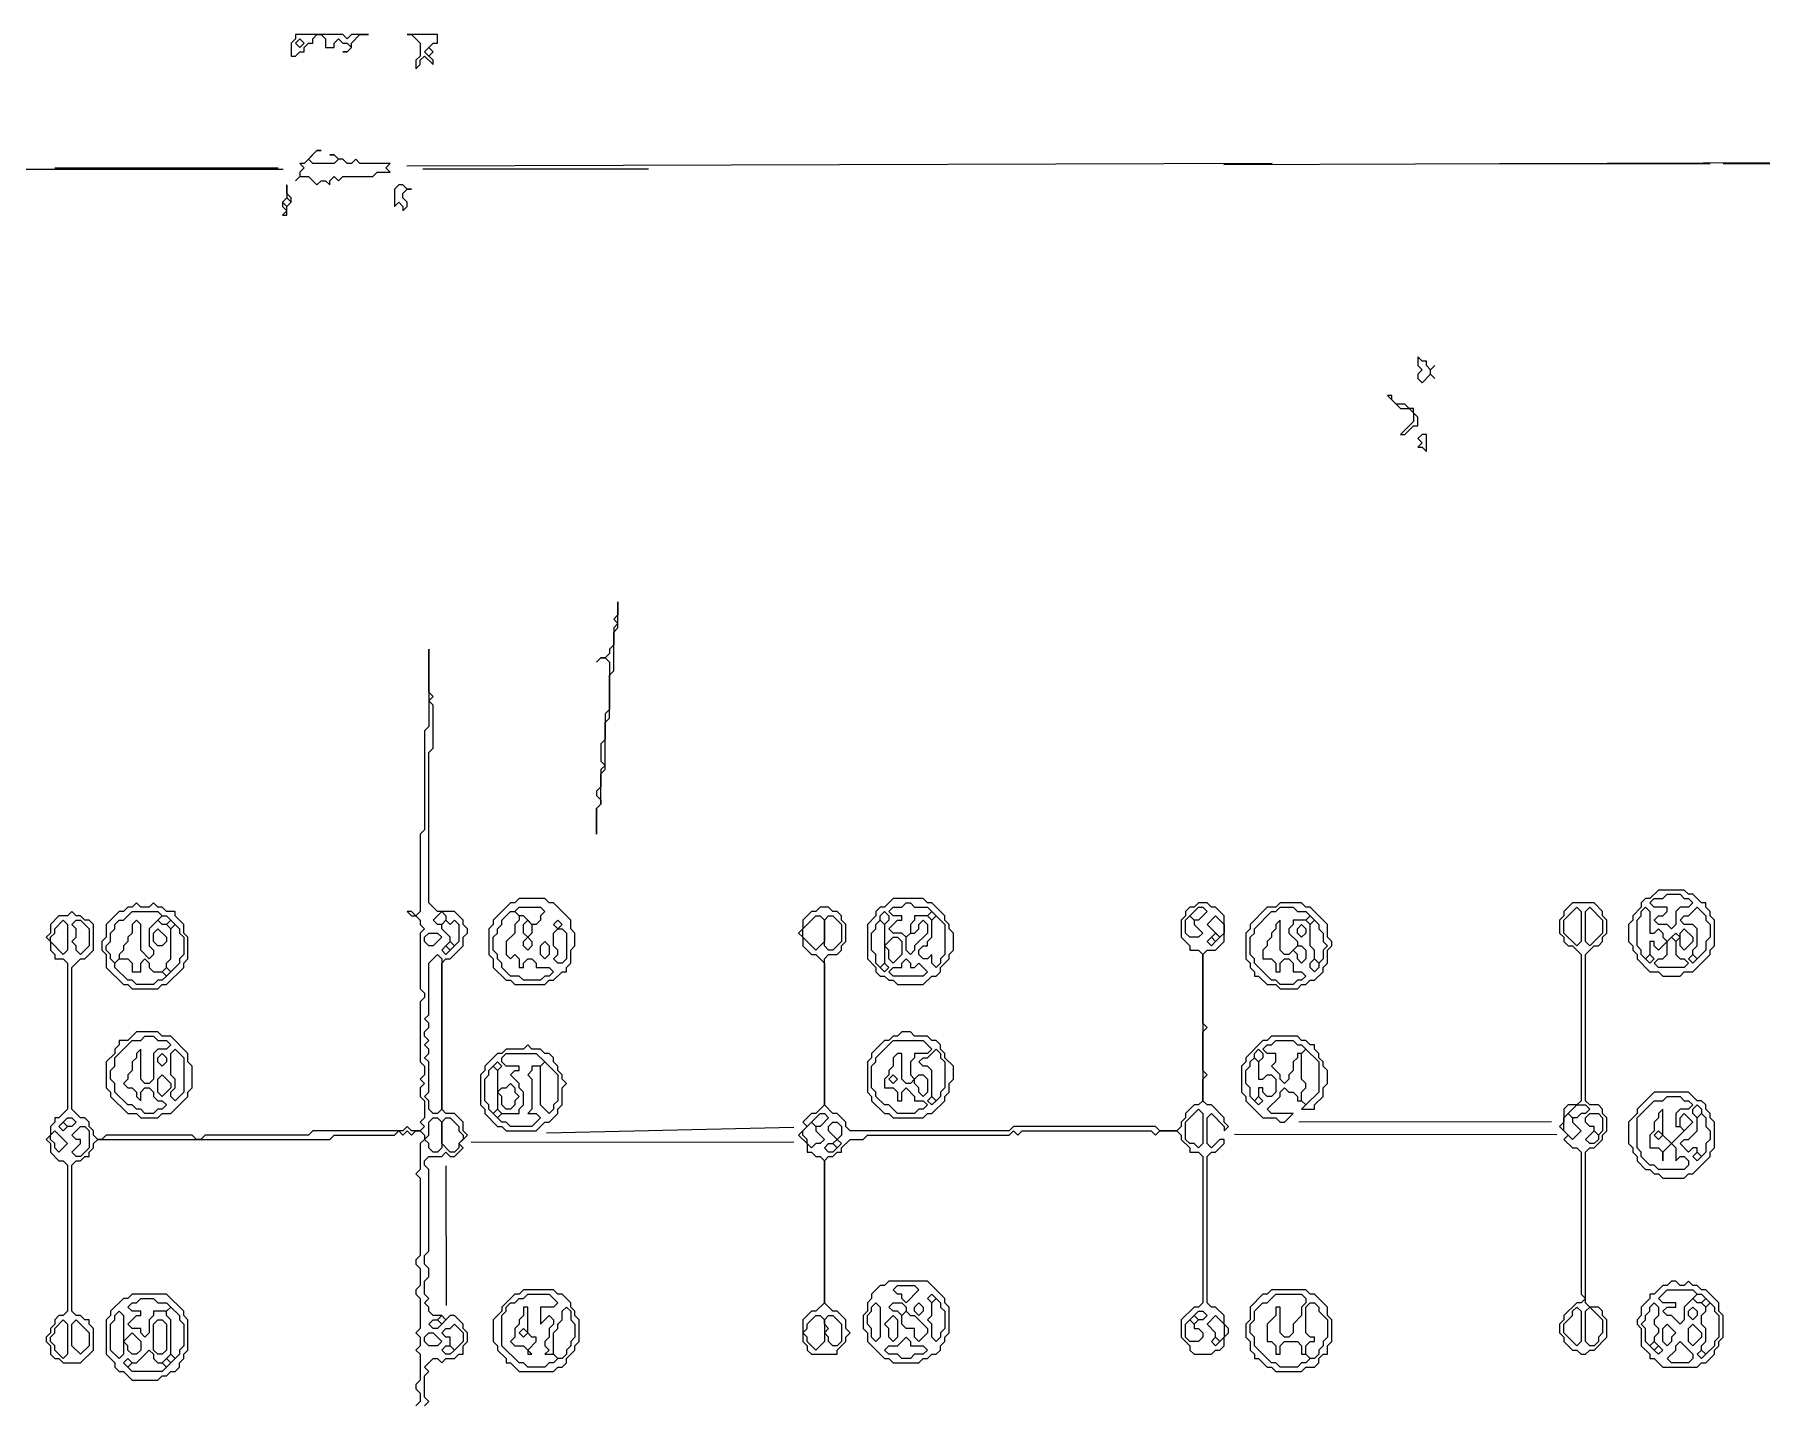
# Model space of a CAD drawing. Extents: x 10 to 1971, y 11 to 1392.
# Drawn here: x 905.3 to 1306.9, y 1073.1 to 1392 of the extents above; entities that cross this region are included whole.
import ezdxf

# ---------------------------------------------------------------- set-up
doc = ezdxf.new("R2010")
doc.units = 0
for name, color, linetype, lineweight in [('RESIDUAL_GRAPHIC', 3, 'Continuous', 0), ('TEXT_FALLBACK_OUTLINE', 2, 'Continuous', 0), ('TRACE_CURVE', 6, 'Continuous', 0), ('TRACE_STRAIGHT', 5, 'Continuous', 0), ('TRACE_TEXT_SYMBOL', 6, 'Continuous', 0)]:
    doc.layers.add(name, color=color, linetype=linetype, lineweight=lineweight)

msp = doc.modelspace()

# ---------------------------------------------------------------- linework, layer by layer
at = {"layer": 'RESIDUAL_GRAPHIC', "color": 3}
for points in [[(997, 1249), (997, 1231), (996, 1230), (996, 1207), (995, 1206), (995, 1188), (994, 1187), (993, 1188), (992, 1188), (993, 1187), (994, 1187), (995, 1186), (995, 1185), (996, 1184), (995, 1183), (995, 1170), (996, 1169), (996, 1168), (995, 1167), (995, 1153), (996, 1152), (996, 1150), (995, 1149), (996, 1148), (995, 1147), (995, 1145), (996, 1144), (996, 1140), (995, 1139), (996, 1138), (995, 1137), (993, 1137), (992, 1138), (991, 1137), (970, 1137), (969, 1136), (945, 1136), (944, 1135), (943, 1135), (942, 1136), (922, 1136), (921, 1135), (920, 1135), (919, 1136), (919, 1137), (918, 1138), (918, 1139), (917, 1140), (916, 1140), (914, 1142), (914, 1175), (916, 1177), (917, 1177), (919, 1179), (919, 1185), (918, 1186), (917, 1186), (916, 1187), (915, 1187), (914, 1188), (913, 1187), (911, 1187), (909, 1185), (909, 1183)], [(1006, 1183), (1006, 1184), (1005, 1185), (1005, 1186), (1003, 1188), (999, 1188), (997, 1190), (997, 1225), (998, 1226), (998, 1236), (997, 1237), (998, 1238), (997, 1239), (997, 1249)], [(909, 1183), (908, 1182), (909, 1181), (909, 1179), (910, 1178), (910, 1177), (912, 1177), (913, 1176), (913, 1142), (911, 1140), (910, 1140), (910, 1139), (909, 1138), (909, 1136), (908, 1135), (909, 1134), (909, 1132), (911, 1130), (912, 1130), (913, 1129), (913, 1095), (912, 1094), (911, 1094), (910, 1093), (910, 1092), (909, 1091), (909, 1090), (908, 1089), (908, 1088), (909, 1087), (909, 1085), (910, 1084), (911, 1084), (912, 1083), (916, 1083), (919, 1086), (919, 1091), (918, 1092), (918, 1093), (917, 1093), (916, 1094), (915, 1094), (914, 1095), (914, 1129), (915, 1130), (916, 1130), (917, 1131), (918, 1131), (918, 1132), (919, 1133), (919, 1134), (920, 1135), (974, 1135), (975, 1136), (989, 1136), (990, 1137), (991, 1136), (992, 1137), (993, 1136), (994, 1137), (995, 1137), (996, 1136), (996, 1135), (995, 1134)], [(996, 1073), (997, 1074), (996, 1075), (996, 1080), (997, 1081), (996, 1082), (998, 1084), (999, 1084), (1000, 1083), (1001, 1084), (1003, 1084), (1004, 1085), (1005, 1085), (1005, 1087), (1006, 1088), (1006, 1090), (1005, 1091), (1005, 1092), (1003, 1094), (1002, 1094), (1001, 1093), (1000, 1094), (998, 1094), (997, 1095), (997, 1096), (996, 1097), (997, 1098), (996, 1099), (996, 1102), (997, 1103), (997, 1105), (996, 1106), (996, 1108), (997, 1109), (997, 1128), (996, 1129), (996, 1130), (997, 1131), (1000, 1131), (1001, 1132), (1002, 1131), (1003, 1131), (1005, 1133), (1004, 1134), (1006, 1136), (1005, 1137), (1005, 1139), (1003, 1141), (1001, 1141), (1000, 1142), (1000, 1176), (1001, 1177), (1002, 1177), (1005, 1180), (1005, 1182), (1006, 1183)], [(995, 1134), (995, 1128), (994, 1127), (995, 1126), (995, 1108), (994, 1107), (994, 1106), (995, 1105), (995, 1101), (994, 1100), (994, 1099), (995, 1098), (995, 1091), (994, 1090), (995, 1089), (995, 1087), (994, 1086), (995, 1085), (995, 1079), (994, 1078), (994, 1077), (995, 1076), (995, 1074), (994, 1073)]]:
    msp.add_lwpolyline(points, dxfattribs=at)
for points in [[(912, 1186), (913, 1185), (913, 1179), (912, 1178), (909, 1181), (909, 1182), (910, 1183), (910, 1184)], [(914, 1185), (915, 1186), (916, 1186), (918, 1184), (918, 1180), (916, 1178), (915, 1179), (915, 1180), (914, 1181), (915, 1182), (915, 1184)], [(1000, 1188), (1001, 1187), (1001, 1186), (1000, 1185), (999, 1185), (998, 1186)], [(1000, 1185), (1001, 1186), (1002, 1185), (1003, 1186), (1004, 1185), (1004, 1181), (1003, 1180), (1002, 1181), (1002, 1182), (1000, 1184)], [(996, 1182), (997, 1183), (999, 1183), (1000, 1182), (998, 1180), (997, 1180), (996, 1181)], [(1001, 1180), (1002, 1181), (1003, 1180), (1002, 1179)], [(999, 1178), (1000, 1177), (1000, 1142), (999, 1141), (998, 1141), (997, 1142), (997, 1144), (996, 1145), (997, 1146), (997, 1153), (996, 1154), (997, 1155), (997, 1156), (996, 1157), (997, 1158), (996, 1159), (996, 1160), (997, 1161), (997, 1162), (996, 1163), (997, 1164), (997, 1176)], [(1000, 1179), (1001, 1180), (1002, 1179), (1001, 1178)], [(909, 1136), (910, 1137), (913, 1134), (911, 1132), (910, 1133), (910, 1134), (909, 1135)], [(911, 1138), (912, 1139), (913, 1138), (912, 1137)], [(912, 1139), (913, 1140), (914, 1140), (915, 1139), (914, 1138), (913, 1138)], [(916, 1138), (917, 1138), (918, 1137), (918, 1133), (916, 1131), (915, 1131), (914, 1132), (916, 1134), (916, 1135), (915, 1135), (914, 1136)], [(997, 1139), (998, 1140), (999, 1140), (1000, 1139), (1000, 1133), (999, 1132), (998, 1132), (997, 1133), (997, 1134), (996, 1135), (997, 1136)], [(1000, 1139), (1001, 1140), (1002, 1140), (1004, 1138), (1004, 1137), (1005, 1136), (1005, 1135), (1004, 1134), (1004, 1133), (1003, 1132), (1002, 1132), (1000, 1134)], [(912, 1093), (913, 1092), (913, 1085), (912, 1084), (910, 1086), (910, 1087), (909, 1088), (909, 1089), (910, 1090), (910, 1091)], [(914, 1092), (915, 1093), (918, 1090), (918, 1087), (916, 1085), (914, 1087)], [(997, 1092), (998, 1093), (999, 1093), (1000, 1092), (999, 1091), (998, 1091)], [(999, 1093), (1000, 1094), (1001, 1093), (1000, 1092)], [(996, 1089), (997, 1090), (998, 1090), (1000, 1088), (999, 1087), (997, 1087), (996, 1088)], [(1002, 1091), (1003, 1092), (1005, 1090), (1005, 1088), (1003, 1086), (1002, 1087), (1002, 1089), (1001, 1089), (1000, 1090), (1001, 1091)], [(1000, 1086), (1001, 1087), (1002, 1087), (1003, 1086), (1002, 1085), (1001, 1085)]]:
    msp.add_lwpolyline(points, close=True, dxfattribs=at)
at = {"layer": 'TEXT_FALLBACK_OUTLINE', "color": 2}
for points in [[(929, 1190), (928, 1189), (927, 1189), (926, 1188), (925, 1188), (922, 1185), (922, 1182), (921, 1181), (921, 1179), (922, 1178), (922, 1175), (926, 1171), (927, 1171), (928, 1170), (934, 1170), (935, 1171), (936, 1171), (940, 1175), (940, 1176), (941, 1177), (941, 1182), (940, 1183), (940, 1185), (938, 1187), (938, 1188), (936, 1188), (935, 1189), (934, 1189), (933, 1190), (932, 1189), (930, 1189)], [(928, 1188), (934, 1188), (935, 1187), (932, 1184), (932, 1180), (933, 1179), (933, 1178), (932, 1177), (930, 1179), (930, 1185), (929, 1186), (928, 1185), (928, 1183), (927, 1182), (927, 1181), (926, 1180), (926, 1179), (925, 1178), (925, 1177), (924, 1176), (923, 1177), (923, 1178), (922, 1179), (922, 1180), (923, 1181), (923, 1183), (924, 1184), (924, 1185), (925, 1186), (926, 1186)], [(934, 1186), (935, 1187), (936, 1187), (937, 1186), (936, 1185), (935, 1185)], [(936, 1185), (937, 1186), (938, 1185), (937, 1184)], [(937, 1184), (938, 1185), (939, 1184), (939, 1183), (940, 1182), (940, 1178), (939, 1177), (939, 1176), (937, 1174), (936, 1175), (936, 1176), (937, 1177)], [(933, 1183), (934, 1184), (936, 1182), (936, 1181), (935, 1180), (934, 1180), (933, 1181)], [(924, 1176), (925, 1177), (927, 1177), (928, 1176), (928, 1174), (930, 1174), (930, 1176), (931, 1177), (932, 1176), (932, 1175), (933, 1174), (935, 1174), (936, 1173), (935, 1172), (934, 1172), (933, 1171), (929, 1171), (928, 1172), (927, 1172), (924, 1175)], [(935, 1174), (936, 1175), (937, 1174), (936, 1173)], [(1020, 1157), (1019, 1156), (1015, 1156), (1014, 1155), (1013, 1155), (1010, 1152), (1010, 1151), (1009, 1150), (1009, 1143), (1010, 1142), (1010, 1141), (1013, 1138), (1014, 1138), (1015, 1137), (1022, 1137), (1024, 1139), (1025, 1139), (1027, 1141), (1027, 1142), (1028, 1143), (1028, 1147), (1029, 1148), (1028, 1149), (1028, 1150), (1027, 1151), (1027, 1152), (1026, 1153), (1026, 1154), (1025, 1155), (1024, 1155), (1023, 1156), (1021, 1156)], [(1107, 1160), (1106, 1159), (1105, 1159), (1104, 1158), (1103, 1158), (1100, 1155), (1100, 1154), (1099, 1153), (1099, 1146), (1100, 1145), (1100, 1144), (1103, 1141), (1104, 1141), (1105, 1140), (1112, 1140), (1113, 1141), (1114, 1141), (1117, 1144), (1117, 1145), (1118, 1146), (1118, 1148), (1119, 1149), (1119, 1152), (1117, 1154), (1117, 1155), (1116, 1156), (1116, 1157), (1115, 1158), (1114, 1158), (1113, 1159), (1110, 1159), (1109, 1160)], [(1105, 1158), (1112, 1158), (1114, 1156), (1113, 1155), (1110, 1155), (1110, 1154), (1109, 1153), (1109, 1150), (1110, 1149), (1109, 1148), (1108, 1148), (1107, 1149), (1107, 1155), (1106, 1155), (1105, 1154), (1105, 1152), (1104, 1151), (1104, 1150), (1103, 1149), (1103, 1147), (1105, 1147), (1106, 1146), (1106, 1144), (1107, 1144), (1107, 1146), (1108, 1147), (1110, 1145), (1110, 1144), (1112, 1144), (1113, 1143), (1112, 1142), (1111, 1142), (1110, 1141), (1106, 1141), (1104, 1143), (1103, 1143), (1101, 1145), (1101, 1146), (1100, 1147), (1100, 1152), (1101, 1153), (1101, 1154)], [(1193, 1159), (1192, 1158), (1191, 1158), (1187, 1154), (1187, 1153), (1186, 1152), (1186, 1146), (1187, 1145), (1187, 1144), (1191, 1140), (1194, 1140), (1195, 1139), (1196, 1139), (1198, 1141), (1193, 1141), (1192, 1142), (1195, 1145), (1195, 1146), (1196, 1147), (1197, 1146), (1198, 1146), (1199, 1145), (1199, 1144), (1200, 1144), (1201, 1143), (1200, 1142), (1203, 1142), (1203, 1143), (1205, 1145), (1205, 1147), (1206, 1148), (1206, 1151), (1205, 1152), (1205, 1153), (1204, 1154), (1204, 1155), (1203, 1156), (1203, 1157), (1202, 1157), (1201, 1158), (1200, 1158), (1199, 1159)], [(1193, 1157), (1194, 1158), (1198, 1158), (1199, 1157), (1200, 1157), (1201, 1156), (1200, 1155), (1199, 1155), (1199, 1154), (1198, 1153), (1198, 1151), (1197, 1150), (1197, 1149), (1196, 1148), (1195, 1149), (1195, 1150), (1193, 1152), (1194, 1153), (1194, 1155), (1192, 1155), (1191, 1156), (1192, 1157)], [(1012, 1152), (1013, 1153), (1014, 1152), (1013, 1151)], [(1014, 1154), (1015, 1155), (1022, 1155), (1024, 1153), (1023, 1152), (1021, 1152), (1021, 1151), (1020, 1150), (1021, 1149), (1021, 1142), (1020, 1141), (1022, 1141), (1023, 1140), (1021, 1138), (1016, 1138), (1015, 1139), (1014, 1139), (1013, 1140), (1014, 1141), (1018, 1141), (1018, 1142), (1019, 1143), (1019, 1146), (1018, 1147), (1018, 1148), (1016, 1150), (1017, 1151), (1018, 1151), (1018, 1152), (1015, 1152), (1014, 1153)], [(1023, 1152), (1024, 1153), (1027, 1150), (1027, 1144), (1026, 1143), (1026, 1142), (1025, 1141), (1023, 1143)], [(1115, 1156), (1116, 1155), (1116, 1154), (1117, 1153), (1117, 1147), (1116, 1146), (1116, 1145), (1115, 1144), (1114, 1145), (1114, 1151), (1113, 1152), (1112, 1152), (1111, 1153), (1112, 1154), (1113, 1154)], [(1188, 1153), (1189, 1154), (1190, 1153), (1190, 1149), (1191, 1149), (1192, 1150), (1193, 1150), (1194, 1149), (1194, 1146), (1193, 1145), (1192, 1145), (1191, 1146), (1191, 1147), (1190, 1147), (1190, 1145), (1189, 1144), (1188, 1145), (1188, 1147), (1187, 1148), (1187, 1151), (1188, 1152)], [(1189, 1155), (1190, 1156), (1191, 1155), (1191, 1154), (1190, 1153), (1189, 1154)], [(1200, 1155), (1201, 1156), (1204, 1153), (1204, 1146), (1201, 1143), (1200, 1144), (1200, 1146), (1201, 1147), (1201, 1148), (1200, 1149)], [(1011, 1151), (1012, 1152), (1013, 1151), (1013, 1142), (1012, 1141), (1011, 1142), (1011, 1143), (1010, 1144), (1010, 1149), (1011, 1150)], [(1104, 1149), (1105, 1150), (1106, 1149), (1105, 1148)], [(1110, 1149), (1111, 1150), (1112, 1150), (1113, 1149), (1113, 1146), (1112, 1145), (1111, 1146), (1111, 1147), (1110, 1148)], [(1015, 1147), (1016, 1148), (1017, 1147), (1017, 1146), (1018, 1145), (1017, 1144), (1017, 1143), (1016, 1142), (1015, 1142), (1014, 1143), (1014, 1145), (1013, 1146), (1014, 1147)], [(1113, 1144), (1114, 1145), (1115, 1144), (1114, 1143)], [(1189, 1144), (1190, 1145), (1191, 1144), (1190, 1143)], [(1012, 1141), (1013, 1142), (1014, 1141), (1013, 1140)]]:
    msp.add_lwpolyline(points, close=True, dxfattribs=at)
at = {"layer": 'TRACE_CURVE', "color": 6}
for points in [[(1176, 1190), (1175, 1189), (1174, 1189), (1173, 1188), (1173, 1187), (1172, 1186), (1172, 1182), (1174, 1180), (1174, 1179), (1176, 1179), (1177, 1178), (1177, 1144), (1176, 1143), (1175, 1143), (1173, 1141), (1173, 1140), (1172, 1139), (1172, 1138), (1171, 1137), (1167, 1137), (1166, 1138), (1133, 1138), (1132, 1137), (1095, 1137), (1094, 1138), (1094, 1139), (1092, 1141), (1091, 1141), (1089, 1143), (1089, 1177), (1090, 1178), (1092, 1178), (1093, 1179), (1093, 1180), (1094, 1181), (1094, 1185), (1093, 1186), (1093, 1187), (1092, 1188), (1091, 1188), (1090, 1189), (1088, 1189), (1087, 1188), (1086, 1188), (1084, 1186), (1084, 1184), (1083, 1183), (1084, 1182), (1084, 1180), (1086, 1178), (1087, 1178), (1089, 1176), (1089, 1143), (1087, 1141), (1086, 1141), (1084, 1139), (1085, 1138), (1083, 1136), (1085, 1134), (1085, 1132), (1086, 1132), (1087, 1131), (1088, 1131), (1089, 1130)], [(1179, 1132), (1180, 1132), (1182, 1134), (1182, 1135), (1181, 1135), (1179, 1133), (1178, 1134), (1178, 1140), (1179, 1141), (1182, 1138), (1182, 1137), (1183, 1138), (1182, 1139), (1182, 1140), (1179, 1143), (1178, 1143), (1177, 1144), (1177, 1149), (1178, 1150), (1177, 1151), (1177, 1160), (1178, 1161), (1177, 1162), (1177, 1178), (1178, 1179), (1180, 1179), (1182, 1181), (1182, 1187), (1180, 1189), (1179, 1189), (1178, 1190), (1176, 1190)], [(1263, 1190), (1261, 1188), (1261, 1187), (1260, 1186), (1260, 1183), (1261, 1182), (1261, 1181), (1262, 1180), (1263, 1180), (1265, 1178), (1265, 1144), (1264, 1143), (1262, 1143), (1261, 1142), (1261, 1139), (1260, 1138), (1262, 1136), (1261, 1135), (1263, 1133), (1264, 1133), (1265, 1132), (1265, 1099), (1266, 1098), (1265, 1097), (1264, 1097), (1261, 1094), (1261, 1093), (1260, 1092), (1260, 1090), (1261, 1089), (1261, 1088), (1263, 1086), (1264, 1086), (1265, 1085), (1266, 1085), (1267, 1086), (1268, 1086), (1271, 1089), (1271, 1093), (1270, 1094), (1270, 1095), (1269, 1096), (1267, 1096), (1266, 1097), (1266, 1132), (1267, 1133), (1268, 1133), (1270, 1135), (1270, 1136), (1271, 1137), (1271, 1140), (1270, 1141), (1270, 1142), (1269, 1143), (1267, 1143), (1266, 1144), (1266, 1178), (1268, 1180), (1269, 1180), (1270, 1181), (1270, 1182), (1271, 1183), (1271, 1186), (1270, 1187)], [(1270, 1187), (1270, 1188), (1268, 1190), (1263, 1190)], [(1089, 1130), (1089, 1097), (1087, 1095), (1086, 1095), (1084, 1093), (1084, 1088), (1085, 1087), (1085, 1086), (1086, 1085), (1092, 1085), (1092, 1086), (1094, 1088), (1094, 1089), (1095, 1090), (1094, 1091), (1094, 1093), (1092, 1095), (1091, 1095), (1089, 1097), (1089, 1130), (1090, 1131), (1091, 1131), (1092, 1132), (1093, 1132), (1093, 1133), (1095, 1135), (1098, 1135), (1099, 1136), (1132, 1136), (1133, 1137), (1134, 1136), (1135, 1137), (1165, 1137), (1166, 1136), (1167, 1137), (1171, 1137), (1172, 1136), (1172, 1135), (1174, 1133), (1174, 1132), (1176, 1132), (1177, 1131), (1177, 1097), (1176, 1096), (1175, 1096), (1172, 1093), (1172, 1089), (1174, 1087), (1174, 1086), (1175, 1085), (1179, 1085), (1180, 1086), (1181, 1086), (1182, 1087), (1182, 1089), (1183, 1090), (1183, 1091), (1182, 1092), (1182, 1094), (1180, 1096), (1179, 1096), (1178, 1097), (1178, 1131), (1179, 1132)]]:
    msp.add_lwpolyline(points, dxfattribs=at)
for points in [[(1176, 1189), (1177, 1189), (1178, 1188), (1176, 1186), (1175, 1186), (1174, 1187)], [(1264, 1189), (1265, 1188), (1265, 1181), (1264, 1180), (1261, 1183), (1261, 1186)], [(1266, 1188), (1267, 1189), (1270, 1186), (1270, 1183), (1267, 1180), (1266, 1181)], [(1087, 1187), (1088, 1187), (1089, 1186), (1089, 1181), (1087, 1179), (1084, 1182), (1084, 1184)], [(1089, 1186), (1090, 1187), (1091, 1187), (1093, 1185), (1093, 1181), (1091, 1179), (1090, 1179), (1089, 1180)], [(1173, 1186), (1174, 1187), (1175, 1186), (1175, 1185), (1177, 1183), (1176, 1182), (1174, 1182), (1173, 1183)], [(1180, 1187), (1182, 1185), (1182, 1183), (1181, 1182), (1178, 1185)], [(1178, 1181), (1179, 1182), (1180, 1181), (1179, 1180)], [(1179, 1182), (1180, 1183), (1181, 1182), (1180, 1181)], [(1088, 1141), (1089, 1141), (1090, 1140), (1088, 1138), (1087, 1138), (1086, 1139)], [(1176, 1142), (1177, 1141), (1177, 1134), (1176, 1133), (1175, 1134), (1174, 1134), (1173, 1135), (1173, 1139)], [(1261, 1140), (1262, 1141), (1263, 1140), (1263, 1139), (1265, 1137), (1263, 1135), (1261, 1137)], [(1264, 1143), (1266, 1143), (1267, 1142), (1266, 1141), (1265, 1141), (1264, 1140), (1263, 1140), (1262, 1141)], [(1266, 1140), (1267, 1141), (1269, 1141), (1270, 1140), (1270, 1137), (1269, 1136), (1268, 1137), (1268, 1138), (1267, 1138), (1266, 1139)], [(1086, 1139), (1087, 1138), (1087, 1137), (1089, 1135), (1088, 1134), (1087, 1134), (1086, 1133), (1085, 1134), (1085, 1135), (1084, 1136), (1084, 1137)], [(1090, 1138), (1091, 1139), (1092, 1139), (1093, 1138), (1093, 1136), (1092, 1135), (1090, 1137)], [(1268, 1137), (1269, 1136), (1269, 1135), (1268, 1134), (1267, 1134), (1266, 1135)], [(1089, 1133), (1090, 1134), (1091, 1134), (1092, 1133), (1091, 1132), (1090, 1132)], [(1091, 1134), (1092, 1135), (1093, 1134), (1092, 1133)], [(1087, 1094), (1088, 1094), (1089, 1093), (1089, 1088), (1087, 1086), (1085, 1088), (1085, 1089), (1084, 1090), (1085, 1091), (1085, 1092)], [(1089, 1093), (1090, 1094), (1091, 1094), (1093, 1092), (1093, 1088), (1092, 1087), (1091, 1087), (1090, 1088), (1090, 1089), (1089, 1090), (1090, 1091), (1089, 1092)], [(1173, 1092), (1174, 1093), (1175, 1092), (1175, 1091), (1176, 1091), (1177, 1090), (1177, 1089), (1176, 1088), (1174, 1088), (1173, 1089)], [(1174, 1093), (1175, 1094), (1176, 1093), (1175, 1092)], [(1175, 1094), (1176, 1095), (1177, 1095), (1178, 1094), (1177, 1093), (1176, 1093)], [(1180, 1094), (1182, 1092), (1182, 1089), (1181, 1088), (1180, 1089), (1180, 1090), (1178, 1092)], [(1263, 1095), (1264, 1096), (1265, 1095), (1265, 1088), (1264, 1087), (1261, 1090), (1261, 1092), (1263, 1094)], [(1266, 1095), (1267, 1096), (1270, 1093), (1270, 1090), (1269, 1089), (1269, 1088), (1268, 1087), (1267, 1087), (1266, 1088)], [(1179, 1088), (1180, 1089), (1181, 1088), (1180, 1087)]]:
    msp.add_lwpolyline(points, close=True, dxfattribs=at)
at = {"layer": 'TRACE_STRAIGHT', "color": 5}
for p, q in [((991.87, 1361.43), (1193.13, 1362.09)), ((1181.88, 1361.75), (1870.64, 1364.29)), ((1246, 1362), (1295, 1362)), ((1298, 1362), (1361, 1362)), ((630.62, 1360.73), (963.12, 1360.66)), ((910, 1361), (962, 1361)), ((995.62, 1360.77), (1048.12, 1360.75)), ((1024.37, 1136.5), (1081.87, 1137.8)), ((1199.37, 1139.09), (1258.13, 1139.18)), ((1006.87, 1134.38), (1081.88, 1134.42)), ((1184.37, 1136.18), (1259.37, 1136.1)), ((1000.95, 1128.88), (1001.03, 1096.38))]:
    msp.add_line(p, q, dxfattribs=at)
at = {"layer": 'TRACE_TEXT_SYMBOL', "color": 6}
for points in [[(966, 1392), (966, 1391), (965, 1390), (965, 1387), (966, 1387), (967, 1388), (968, 1388), (968, 1389), (969, 1390), (970, 1390), (970, 1391), (971, 1392), (972, 1392), (973, 1391), (973, 1389), (975, 1389), (975, 1390), (976, 1391), (977, 1390), (978, 1390), (979, 1389), (978, 1388), (977, 1388), (978, 1388), (979, 1389), (979, 1390), (981, 1392), (983, 1392), (979, 1392), (978, 1391), (977, 1392)], [(966, 1390), (967, 1391), (968, 1390), (967, 1389)], [(992, 1392), (993, 1392), (995, 1390), (995, 1387), (994, 1386), (994, 1384), (995, 1385), (995, 1386), (996, 1387), (998, 1385), (998, 1386), (997, 1387), (998, 1388), (997, 1389), (998, 1390), (999, 1390), (999, 1392)], [(996, 1388), (997, 1389), (998, 1388), (997, 1387)], [(971, 1365), (968, 1362), (967, 1362), (968, 1361), (967, 1360), (967, 1359), (966, 1358), (967, 1359), (969, 1359), (971, 1357), (972, 1358), (973, 1358), (974, 1357), (974, 1358), (975, 1359), (976, 1358), (977, 1359), (984, 1359), (985, 1360), (988, 1360), (987, 1361), (988, 1362), (981, 1362), (980, 1363), (979, 1362), (978, 1362), (977, 1363), (976, 1363), (975, 1364), (974, 1364), (975, 1364), (976, 1363), (975, 1362), (970, 1362), (969, 1363), (971, 1365), (972, 1365)], [(964, 1357), (964, 1354), (963, 1353), (963, 1352), (964, 1351), (963, 1350), (964, 1350), (964, 1352), (965, 1353), (965, 1354), (964, 1355)], [(963, 1353), (964, 1354), (965, 1353), (964, 1352)], [(990, 1357), (989, 1356), (989, 1352), (990, 1353), (991, 1352), (991, 1351), (992, 1352), (992, 1353), (991, 1354), (991, 1355), (992, 1356), (993, 1356), (992, 1356), (991, 1357)], [(1227, 1317), (1227, 1315), (1228, 1314), (1227, 1313), (1227, 1312), (1228, 1311), (1230, 1313), (1231, 1312), (1230, 1313), (1230, 1314), (1231, 1315), (1230, 1314), (1229, 1315), (1229, 1316), (1228, 1316)], [(1220, 1308), (1223, 1305), (1225, 1305), (1226, 1304), (1226, 1302), (1223, 1299), (1224, 1299), (1226, 1301), (1227, 1301), (1227, 1303), (1226, 1304), (1226, 1305), (1225, 1305), (1224, 1306), (1222, 1306), (1221, 1307), (1221, 1308)], [(1228, 1299), (1227, 1298), (1228, 1297), (1227, 1296), (1228, 1296), (1229, 1295), (1229, 1299)], [(1041, 1260), (1041, 1257), (1040, 1256), (1041, 1255), (1040, 1254), (1040, 1250), (1039, 1249), (1039, 1248), (1038, 1247), (1037, 1247), (1036, 1246), (1037, 1247), (1038, 1247), (1039, 1246), (1039, 1235), (1038, 1234), (1038, 1228), (1037, 1227), (1037, 1223), (1038, 1222), (1037, 1221), (1037, 1217), (1036, 1216), (1036, 1215), (1037, 1214), (1037, 1213), (1036, 1212), (1036, 1206), (1036, 1212), (1037, 1213), (1037, 1220), (1038, 1221), (1038, 1232), (1039, 1233), (1039, 1243), (1040, 1244), (1040, 1253), (1041, 1254)], [(1283, 1193), (1281, 1191), (1280, 1191), (1279, 1190), (1279, 1189), (1277, 1187), (1277, 1186), (1276, 1185), (1276, 1181), (1277, 1180), (1277, 1179), (1278, 1178), (1278, 1177), (1281, 1174), (1283, 1174), (1284, 1173), (1288, 1173), (1289, 1174), (1291, 1174), (1295, 1178), (1295, 1179), (1296, 1180), (1296, 1186), (1295, 1187), (1295, 1188), (1294, 1189), (1294, 1190), (1293, 1190), (1291, 1192), (1290, 1192), (1289, 1193)], [(1018, 1191), (1017, 1190), (1016, 1190), (1012, 1186), (1012, 1185), (1011, 1184), (1011, 1178), (1012, 1177), (1012, 1175), (1015, 1172), (1016, 1172), (1017, 1171), (1024, 1171), (1025, 1172), (1026, 1172), (1028, 1174), (1029, 1174), (1029, 1175), (1030, 1176), (1030, 1179), (1031, 1180), (1031, 1183), (1030, 1184), (1030, 1186), (1026, 1190), (1025, 1190), (1024, 1191)], [(1017, 1188), (1018, 1189), (1023, 1189), (1024, 1188), (1023, 1187), (1023, 1186), (1022, 1185), (1021, 1185), (1019, 1187), (1018, 1187)], [(1105, 1191), (1103, 1189), (1102, 1189), (1101, 1188), (1101, 1187), (1099, 1185), (1099, 1177), (1101, 1175), (1101, 1174), (1102, 1173), (1103, 1173), (1104, 1172), (1105, 1172), (1106, 1171), (1112, 1171), (1114, 1173), (1115, 1173), (1116, 1174), (1116, 1175), (1118, 1177), (1118, 1178), (1119, 1179), (1119, 1183), (1118, 1184), (1118, 1185), (1117, 1186), (1117, 1187), (1114, 1190), (1113, 1190), (1112, 1191)], [(1107, 1189), (1108, 1190), (1109, 1190), (1110, 1189), (1113, 1189), (1114, 1188), (1113, 1187), (1110, 1187), (1110, 1186), (1109, 1185), (1109, 1183), (1108, 1182), (1107, 1183), (1105, 1183), (1104, 1184), (1106, 1186), (1107, 1186), (1107, 1187), (1105, 1187), (1104, 1188), (1105, 1189)], [(1195, 1190), (1194, 1189), (1192, 1189), (1188, 1185), (1188, 1184), (1187, 1183), (1187, 1177), (1188, 1176), (1188, 1175), (1189, 1174), (1189, 1173), (1190, 1173), (1192, 1171), (1194, 1171), (1195, 1170), (1199, 1170), (1200, 1171), (1201, 1171), (1202, 1172), (1203, 1172), (1205, 1174), (1205, 1175), (1206, 1176), (1206, 1179), (1207, 1180), (1207, 1181), (1206, 1182), (1206, 1185), (1202, 1189), (1201, 1189), (1200, 1190)], [(1194, 1188), (1195, 1189), (1198, 1189), (1199, 1188), (1201, 1188), (1202, 1187), (1201, 1186), (1198, 1186), (1198, 1185), (1197, 1184), (1197, 1183), (1199, 1181), (1199, 1180), (1197, 1178), (1196, 1178), (1195, 1179), (1195, 1186), (1194, 1185), (1194, 1184), (1193, 1183), (1193, 1182), (1192, 1181), (1192, 1180), (1191, 1179), (1191, 1177), (1193, 1177), (1194, 1176), (1194, 1174), (1195, 1174), (1195, 1176), (1196, 1177), (1197, 1177), (1198, 1176), (1198, 1174), (1200, 1174), (1201, 1173), (1200, 1172), (1199, 1172), (1198, 1171), (1195, 1171), (1194, 1172), (1193, 1172), (1189, 1176), (1189, 1177), (1188, 1178), (1188, 1182), (1189, 1183), (1189, 1184), (1193, 1188)], [(1279, 1188), (1280, 1189), (1281, 1188), (1281, 1183), (1282, 1183), (1283, 1184), (1284, 1183), (1284, 1182), (1285, 1181), (1283, 1179), (1282, 1180), (1282, 1181), (1281, 1181), (1281, 1178), (1280, 1177), (1279, 1178), (1279, 1179), (1278, 1180), (1278, 1186), (1279, 1187)], [(1284, 1191), (1285, 1192), (1288, 1192), (1289, 1191), (1290, 1191), (1291, 1190), (1290, 1189), (1288, 1189), (1287, 1188), (1287, 1185), (1286, 1184), (1285, 1185), (1283, 1185), (1282, 1186), (1283, 1187), (1284, 1187), (1285, 1188), (1285, 1189), (1282, 1189), (1281, 1190), (1282, 1191)], [(1292, 1189), (1294, 1187), (1294, 1186), (1295, 1185), (1295, 1182), (1294, 1181), (1294, 1179), (1292, 1177), (1291, 1178), (1291, 1179), (1292, 1180), (1292, 1184), (1291, 1185), (1289, 1185), (1288, 1186), (1289, 1187), (1290, 1187)], [(1016, 1188), (1017, 1188), (1018, 1187), (1018, 1186), (1017, 1185), (1017, 1183), (1015, 1181), (1015, 1178), (1016, 1177), (1017, 1178), (1018, 1177), (1018, 1175), (1019, 1175), (1019, 1176), (1020, 1177), (1021, 1177), (1022, 1176), (1022, 1175), (1025, 1175), (1026, 1174), (1025, 1173), (1024, 1173), (1023, 1172), (1019, 1172), (1018, 1173), (1016, 1173), (1014, 1175), (1014, 1176), (1013, 1177), (1013, 1178), (1012, 1179), (1012, 1182), (1013, 1183), (1013, 1184), (1014, 1185), (1014, 1186)], [(1019, 1185), (1020, 1186), (1021, 1185), (1021, 1183), (1020, 1182), (1019, 1183)], [(1026, 1185), (1027, 1186), (1028, 1185), (1027, 1184)], [(1101, 1185), (1102, 1186), (1103, 1185), (1103, 1176), (1102, 1175), (1101, 1176), (1101, 1178), (1100, 1179), (1100, 1183), (1101, 1184)], [(1102, 1187), (1103, 1188), (1104, 1187), (1104, 1186), (1103, 1185), (1102, 1186)], [(1111, 1185), (1112, 1186), (1113, 1185), (1113, 1183), (1110, 1180), (1110, 1179), (1109, 1178), (1108, 1179), (1108, 1182), (1109, 1183), (1110, 1183), (1111, 1184)], [(1114, 1186), (1115, 1187), (1117, 1185), (1117, 1178), (1116, 1177), (1116, 1176), (1115, 1175), (1114, 1176), (1114, 1178), (1113, 1177), (1112, 1177), (1111, 1178), (1111, 1179), (1112, 1180), (1113, 1180), (1113, 1181), (1114, 1182)], [(1113, 1187), (1114, 1188), (1115, 1187), (1114, 1186)], [(1199, 1184), (1200, 1185), (1201, 1184), (1201, 1183), (1200, 1182), (1199, 1183)], [(1201, 1186), (1202, 1187), (1203, 1186), (1202, 1185)], [(1202, 1185), (1203, 1186), (1204, 1185), (1204, 1184), (1205, 1183), (1205, 1181), (1206, 1180), (1205, 1179), (1205, 1177), (1204, 1176), (1203, 1177), (1203, 1179), (1202, 1180)], [(1019, 1181), (1020, 1182), (1021, 1181), (1021, 1180), (1020, 1179), (1019, 1180)], [(1023, 1180), (1024, 1181), (1025, 1180), (1025, 1178), (1024, 1177), (1023, 1178)], [(1026, 1183), (1027, 1184), (1028, 1184), (1029, 1183), (1029, 1177), (1028, 1176), (1027, 1176), (1026, 1177), (1027, 1178), (1027, 1179), (1026, 1180)], [(1105, 1182), (1106, 1182), (1107, 1181), (1107, 1178), (1105, 1176), (1104, 1177), (1104, 1179), (1103, 1180)], [(1285, 1181), (1286, 1182), (1287, 1181), (1287, 1178), (1288, 1177), (1289, 1177), (1290, 1176), (1289, 1175), (1283, 1175), (1282, 1176), (1283, 1177), (1284, 1177), (1285, 1178)], [(1286, 1182), (1287, 1183), (1288, 1182), (1287, 1181)], [(1288, 1183), (1289, 1184), (1291, 1182), (1291, 1181), (1289, 1179), (1288, 1180)], [(1107, 1176), (1108, 1177), (1109, 1176), (1109, 1175), (1110, 1175), (1111, 1176), (1113, 1174), (1112, 1173), (1105, 1173), (1104, 1174), (1105, 1175), (1107, 1175)], [(1198, 1179), (1199, 1180), (1200, 1180), (1201, 1179), (1201, 1177), (1200, 1176), (1199, 1177), (1199, 1178)], [(1202, 1176), (1203, 1177), (1204, 1176), (1204, 1175), (1203, 1174), (1202, 1175)], [(1280, 1177), (1281, 1178), (1282, 1177), (1281, 1176)], [(1290, 1177), (1291, 1178), (1292, 1177), (1291, 1176)], [(1102, 1175), (1103, 1176), (1104, 1175), (1103, 1174)], [(929, 1160), (927, 1158), (925, 1158), (925, 1157), (924, 1156), (924, 1155), (922, 1153), (922, 1147), (923, 1146), (923, 1145), (927, 1141), (929, 1141), (930, 1140), (934, 1140), (935, 1141), (937, 1141), (941, 1145), (941, 1146), (942, 1147), (942, 1152), (941, 1153), (941, 1155), (937, 1159), (935, 1159), (934, 1160)], [(930, 1158), (931, 1159), (933, 1159), (934, 1158), (936, 1158), (937, 1157), (936, 1156), (934, 1156), (933, 1155), (933, 1149), (932, 1148), (931, 1148), (930, 1149), (930, 1156), (929, 1155), (929, 1154), (928, 1153), (928, 1151), (927, 1150), (927, 1149), (926, 1148), (927, 1147), (928, 1147), (929, 1146), (929, 1145), (930, 1144), (930, 1146), (931, 1147), (932, 1147), (933, 1146), (933, 1145), (934, 1144), (935, 1144), (936, 1143), (935, 1142), (934, 1142), (933, 1141), (931, 1141), (930, 1142), (929, 1142), (928, 1143), (927, 1143), (924, 1146), (924, 1148), (923, 1149), (923, 1151), (924, 1152), (924, 1154), (928, 1158)], [(934, 1154), (935, 1155), (936, 1154), (936, 1153), (935, 1152), (934, 1153)], [(937, 1155), (938, 1156), (940, 1154), (940, 1146), (938, 1144), (937, 1145), (937, 1146), (938, 1147), (938, 1149), (937, 1150)], [(934, 1149), (935, 1150), (937, 1148), (937, 1147), (935, 1145), (934, 1146)], [(1282, 1146), (1278, 1142), (1278, 1141), (1276, 1139), (1276, 1134), (1277, 1133), (1277, 1132), (1278, 1131), (1278, 1130), (1280, 1128), (1281, 1128), (1282, 1127), (1283, 1127), (1284, 1126), (1289, 1126), (1290, 1127), (1291, 1127), (1295, 1131), (1295, 1132), (1296, 1133), (1296, 1139), (1295, 1140), (1295, 1141), (1294, 1142), (1294, 1143), (1293, 1144), (1292, 1144), (1290, 1146)], [(1284, 1144), (1285, 1145), (1288, 1145), (1289, 1144), (1290, 1144), (1291, 1143), (1290, 1142), (1288, 1142), (1287, 1141), (1287, 1138), (1288, 1138), (1289, 1137), (1286, 1134), (1284, 1136), (1284, 1142), (1283, 1141), (1283, 1140), (1282, 1139), (1282, 1137), (1281, 1136), (1281, 1133), (1283, 1133), (1284, 1132), (1284, 1130), (1284, 1132), (1286, 1134), (1287, 1133), (1287, 1130), (1288, 1131), (1289, 1131), (1290, 1130), (1290, 1129), (1289, 1128), (1283, 1128), (1282, 1129), (1281, 1129), (1279, 1131), (1279, 1132), (1278, 1133), (1278, 1140), (1282, 1144)], [(1292, 1140), (1293, 1141), (1294, 1140), (1294, 1138), (1295, 1137), (1295, 1135), (1294, 1134), (1294, 1132), (1293, 1131), (1292, 1132), (1292, 1133), (1291, 1133), (1290, 1132), (1288, 1134), (1289, 1135), (1290, 1135), (1292, 1137)], [(1288, 1140), (1289, 1141), (1291, 1139), (1289, 1137), (1288, 1138)], [(1291, 1142), (1292, 1143), (1293, 1142), (1293, 1141), (1292, 1140), (1291, 1141)], [(1282, 1136), (1283, 1137), (1284, 1136), (1283, 1135)], [(1291, 1131), (1292, 1132), (1293, 1131), (1292, 1130)], [(1104, 1102), (1103, 1101), (1102, 1101), (1100, 1099), (1100, 1098), (1099, 1097), (1099, 1095), (1098, 1094), (1098, 1091), (1099, 1090), (1099, 1088), (1103, 1084), (1104, 1084), (1105, 1083), (1111, 1083), (1112, 1084), (1113, 1084), (1114, 1085), (1115, 1085), (1116, 1086), (1116, 1087), (1117, 1088), (1117, 1089), (1118, 1090), (1118, 1096), (1117, 1097), (1117, 1098), (1113, 1102)], [(1105, 1100), (1106, 1101), (1110, 1101), (1111, 1100), (1108, 1097), (1107, 1098), (1107, 1099), (1106, 1099)], [(1286, 1102), (1285, 1101), (1284, 1101), (1282, 1099), (1281, 1099), (1281, 1098), (1279, 1096), (1279, 1094), (1278, 1093), (1278, 1092), (1279, 1091), (1279, 1087), (1281, 1085), (1281, 1084), (1282, 1084), (1284, 1082), (1292, 1082), (1293, 1083), (1294, 1083), (1296, 1085), (1296, 1086), (1297, 1087), (1297, 1088), (1298, 1089), (1298, 1094), (1297, 1095), (1297, 1097), (1294, 1100), (1293, 1100), (1292, 1101), (1291, 1101), (1290, 1102), (1289, 1101), (1288, 1101), (1287, 1102)], [(928, 1099), (927, 1098), (926, 1098), (923, 1095), (923, 1094), (922, 1093), (922, 1085), (924, 1083), (924, 1082), (925, 1081), (926, 1081), (928, 1079), (934, 1079), (935, 1080), (936, 1080), (937, 1081), (938, 1081), (939, 1082), (939, 1083), (940, 1084), (940, 1085), (941, 1086), (941, 1093), (940, 1094), (940, 1095), (936, 1099)], [(929, 1097), (930, 1098), (933, 1098), (934, 1097), (936, 1097), (937, 1096), (936, 1095), (933, 1095), (933, 1094), (932, 1093), (932, 1090), (931, 1089), (930, 1090), (930, 1091), (928, 1091), (927, 1092), (929, 1094), (930, 1094), (930, 1095), (928, 1095), (927, 1096), (928, 1097)], [(1019, 1100), (1018, 1099), (1017, 1099), (1014, 1096), (1014, 1095), (1012, 1093), (1012, 1088), (1013, 1087), (1013, 1086), (1015, 1084), (1015, 1083), (1016, 1083), (1018, 1081), (1026, 1081), (1027, 1082), (1028, 1082), (1029, 1083), (1029, 1084), (1031, 1086), (1031, 1087), (1032, 1088), (1032, 1093), (1031, 1094), (1031, 1095), (1030, 1096), (1030, 1097), (1028, 1099), (1027, 1099), (1026, 1100)], [(1019, 1098), (1020, 1099), (1025, 1099), (1027, 1097), (1026, 1096), (1023, 1096), (1023, 1092), (1025, 1094), (1026, 1093), (1026, 1092), (1025, 1091), (1025, 1089), (1024, 1088), (1024, 1087), (1025, 1086), (1024, 1085), (1026, 1085), (1027, 1084), (1026, 1083), (1025, 1083), (1024, 1082), (1020, 1082), (1019, 1083), (1018, 1083), (1014, 1087), (1014, 1094), (1015, 1095), (1015, 1096), (1016, 1097), (1017, 1097), (1018, 1098)], [(1100, 1096), (1101, 1097), (1102, 1096), (1102, 1089), (1101, 1088), (1100, 1089), (1100, 1091), (1099, 1092), (1099, 1094), (1100, 1095)], [(1104, 1096), (1105, 1097), (1107, 1097), (1108, 1096), (1108, 1095), (1107, 1094), (1106, 1095), (1105, 1095)], [(1110, 1096), (1111, 1097), (1112, 1096), (1112, 1095), (1111, 1094), (1110, 1095)], [(1113, 1098), (1114, 1099), (1115, 1098), (1114, 1097)], [(1114, 1097), (1115, 1098), (1116, 1097), (1116, 1096), (1117, 1095), (1117, 1091), (1116, 1090), (1116, 1089), (1115, 1088), (1114, 1089), (1114, 1092), (1113, 1093), (1114, 1094)], [(1193, 1100), (1192, 1099), (1191, 1099), (1188, 1096), (1188, 1093), (1187, 1092), (1187, 1089), (1188, 1088), (1188, 1086), (1189, 1085), (1189, 1084), (1190, 1084), (1192, 1082), (1193, 1082), (1194, 1081), (1200, 1081), (1201, 1082), (1203, 1082), (1204, 1083), (1204, 1084), (1205, 1085), (1206, 1085), (1206, 1087), (1207, 1088), (1207, 1093), (1206, 1094), (1206, 1096), (1203, 1099), (1202, 1099), (1201, 1100)], [(1194, 1099), (1200, 1099), (1201, 1098), (1201, 1097), (1200, 1096), (1200, 1094), (1198, 1092), (1198, 1090), (1197, 1089), (1196, 1089), (1195, 1090), (1195, 1096), (1194, 1096), (1194, 1094), (1192, 1092), (1192, 1088), (1193, 1088), (1194, 1087), (1194, 1085), (1195, 1085), (1195, 1087), (1196, 1088), (1199, 1088), (1200, 1087), (1200, 1085), (1201, 1085), (1202, 1084), (1201, 1083), (1200, 1083), (1199, 1082), (1195, 1082), (1194, 1083), (1193, 1083), (1189, 1087), (1189, 1089), (1188, 1090), (1188, 1092), (1189, 1093), (1189, 1095), (1191, 1097), (1192, 1097)], [(1201, 1096), (1202, 1097), (1203, 1097), (1204, 1096), (1204, 1095), (1206, 1093), (1206, 1089), (1205, 1088), (1205, 1087), (1204, 1086), (1204, 1085), (1203, 1084), (1202, 1084), (1201, 1085), (1201, 1087), (1202, 1088), (1203, 1088), (1203, 1089), (1202, 1089), (1201, 1090)], [(1281, 1096), (1282, 1097), (1283, 1096), (1283, 1094), (1282, 1093), (1282, 1092), (1283, 1091), (1283, 1090), (1282, 1089), (1282, 1088), (1281, 1087), (1280, 1088), (1280, 1091), (1279, 1092), (1280, 1093), (1280, 1094), (1281, 1095)], [(1285, 1100), (1291, 1100), (1292, 1099), (1289, 1096), (1289, 1093), (1288, 1092), (1286, 1094), (1285, 1094), (1284, 1095), (1285, 1096), (1287, 1096), (1287, 1097), (1284, 1097), (1283, 1098)], [(1291, 1098), (1292, 1099), (1293, 1099), (1294, 1098), (1293, 1097), (1292, 1097)], [(1293, 1097), (1294, 1098), (1295, 1097), (1294, 1096)], [(1294, 1096), (1295, 1097), (1296, 1096), (1296, 1095), (1297, 1094), (1297, 1089), (1296, 1088), (1296, 1087), (1294, 1085), (1293, 1086), (1293, 1087), (1294, 1088), (1294, 1091), (1293, 1092), (1293, 1094), (1294, 1095)], [(924, 1094), (925, 1095), (926, 1094), (926, 1085), (925, 1084), (923, 1086), (923, 1092), (924, 1093)], [(933, 1092), (934, 1093), (935, 1093), (936, 1092), (936, 1086), (935, 1085), (934, 1085), (933, 1086)], [(936, 1095), (937, 1096), (939, 1094), (939, 1093), (940, 1092), (940, 1087), (939, 1086), (939, 1085), (938, 1084), (937, 1085), (937, 1093), (936, 1094)], [(1019, 1096), (1019, 1094), (1018, 1093), (1018, 1092), (1017, 1091), (1017, 1089), (1016, 1088), (1017, 1087), (1019, 1087), (1020, 1086), (1020, 1085), (1021, 1085), (1020, 1086), (1022, 1088), (1022, 1089), (1021, 1089), (1020, 1090), (1020, 1096)], [(1028, 1095), (1029, 1096), (1030, 1095), (1030, 1093), (1031, 1092), (1031, 1089), (1030, 1088), (1030, 1087), (1029, 1086), (1029, 1085), (1028, 1084), (1027, 1084), (1026, 1085), (1026, 1090), (1027, 1091), (1027, 1092), (1028, 1093)], [(1105, 1094), (1106, 1093), (1106, 1089), (1105, 1088), (1104, 1089), (1104, 1091), (1103, 1092)], [(1107, 1094), (1108, 1095), (1109, 1094), (1110, 1094), (1113, 1091), (1113, 1090), (1111, 1088), (1110, 1089), (1110, 1091), (1108, 1091), (1107, 1092)], [(1290, 1095), (1291, 1096), (1292, 1095), (1292, 1094), (1291, 1093), (1290, 1094)], [(928, 1090), (930, 1088), (930, 1086), (929, 1085), (928, 1085), (927, 1086), (927, 1087), (926, 1088)], [(1018, 1090), (1019, 1091), (1020, 1090), (1019, 1089)], [(1108, 1089), (1109, 1088), (1109, 1087), (1112, 1087), (1113, 1086), (1112, 1085), (1110, 1085), (1109, 1084), (1107, 1084), (1106, 1085), (1104, 1085), (1103, 1086), (1104, 1087), (1106, 1087)], [(1284, 1091), (1285, 1092), (1287, 1090), (1286, 1089), (1286, 1088), (1285, 1087), (1284, 1088)], [(1290, 1091), (1291, 1092), (1293, 1090), (1293, 1089), (1291, 1087), (1290, 1088)], [(932, 1086), (933, 1085), (933, 1084), (934, 1083), (935, 1083), (936, 1082), (935, 1081), (928, 1081), (927, 1082), (928, 1083), (929, 1083)], [(936, 1084), (937, 1085), (938, 1084), (937, 1083)], [(1281, 1087), (1282, 1088), (1283, 1087), (1282, 1086)], [(1282, 1086), (1283, 1087), (1284, 1086), (1283, 1085)], [(1287, 1087), (1288, 1088), (1291, 1085), (1291, 1084), (1290, 1083), (1286, 1083), (1285, 1084), (1287, 1086)], [(1292, 1085), (1293, 1086), (1294, 1085), (1293, 1084)], [(926, 1083), (927, 1084), (928, 1083), (927, 1082)], [(935, 1083), (936, 1084), (937, 1083), (936, 1082)]]:
    msp.add_lwpolyline(points, close=True, dxfattribs=at)

doc.saveas('drawing.dxf')
